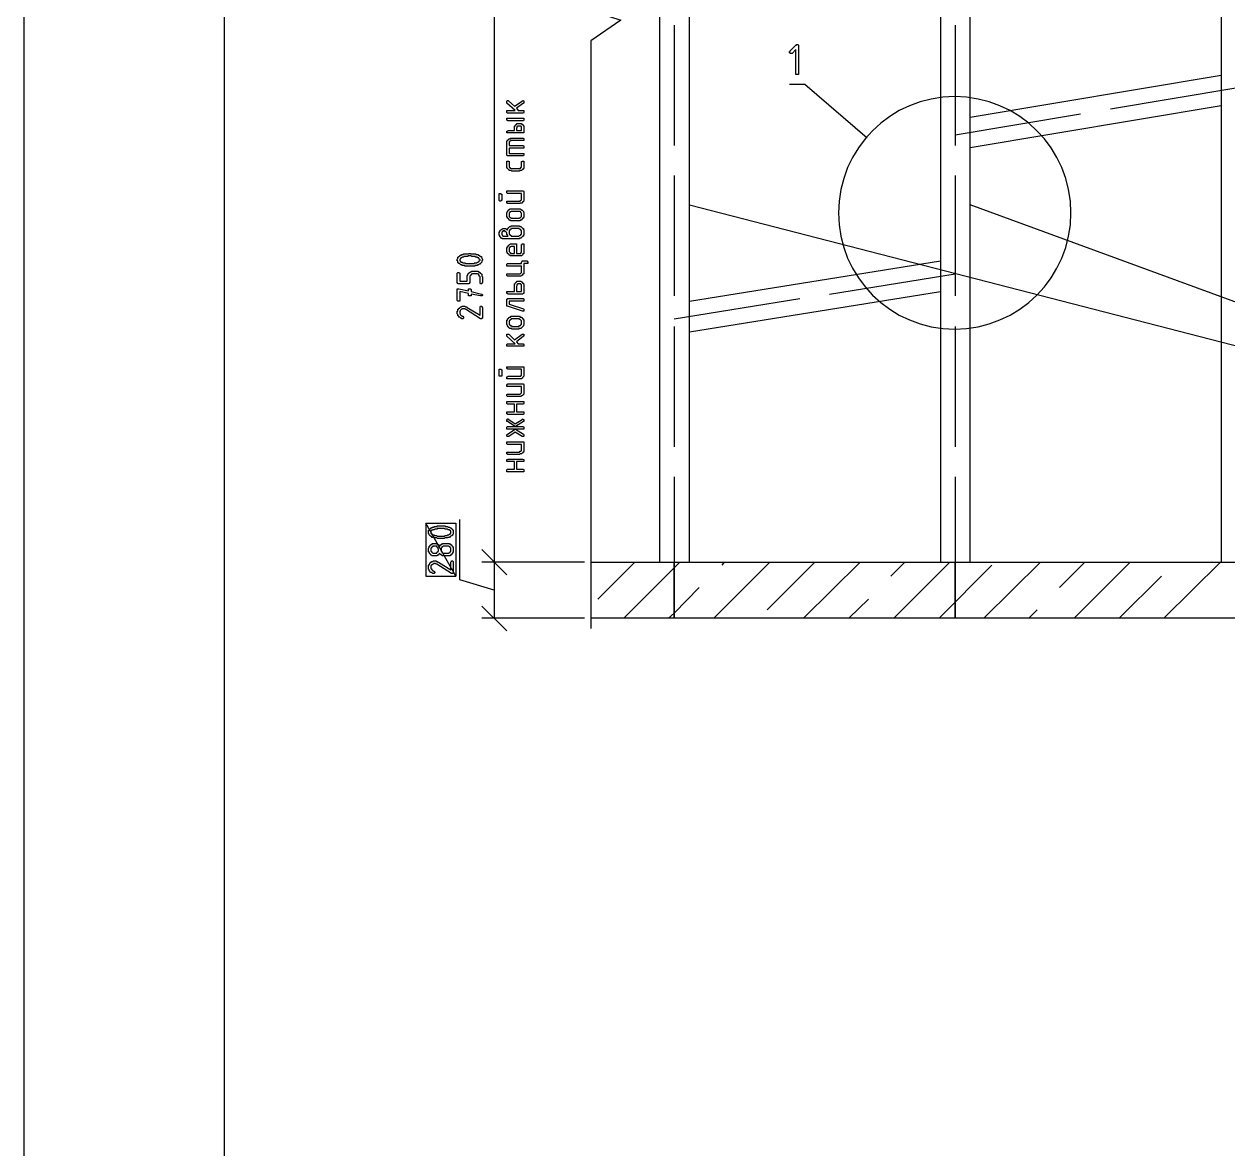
# Model space of a CAD drawing. Header units: millimetres. Extents: x 1 to 1188, y 1 to 840.
# Drawn here: x 0.8 to 120.9, y 210.5 to 322.7 of the extents above; entities that cross this region are included whole.
import ezdxf

# ---------------------------------------------------------------- set-up
doc = ezdxf.new("R2010")
doc.units = ezdxf.units.MM
doc.layers.add('GEOMETRY', color=7, linetype='Continuous')
doc.layers.add('TEXT_OUTLINE', color=7, linetype='Continuous')

msp = doc.modelspace()

# ---------------------------------------------------------------- linework, layer by layer
at = {"layer": 'GEOMETRY'}
for points in [[(1188.16, 0.71), (0.83, 0.71), (0.83, 840.05)], [(57.35, 385.71), (57.35, 327.1), (54.3, 325.06), (60.33, 323.09), (57.35, 321.06), (57.35, 262.45)], [(47.7, 324.11), (47.7, 269.06)], [(65.67, 322.59), (65.67, 310.59)], [(93.67, 322.59), (93.67, 310.59)], [(95.19, 313.44), (120.21, 317.63)], [(84.91, 311.35), (78.68, 316.68), (77.16, 316.68)], [(109.16, 314.27), (121.67, 316.36)], [(95.19, 310.39), (120.21, 314.59)], [(93.67, 311.67), (106.18, 313.76)], [(65.67, 307.6), (65.67, 295.6)], [(93.67, 307.6), (93.67, 295.6)], [(67.19, 304.68), (161.55, 280.36)], [(123.2, 304.68), (161.55, 280.36), (95.19, 304.68)], [(67.19, 295.09), (92.21, 299.09)], [(81.16, 295.79), (93.67, 297.82)], [(65.67, 293.31), (78.18, 295.35)], [(67.19, 292.04), (92.21, 296.04)], [(65.67, 292.55), (65.67, 280.55)], [(93.67, 292.55), (93.67, 280.55)], [(65.67, 277.57), (65.67, 269.06)], [(93.67, 277.57), (93.67, 269.06)], [(47.7, 266.26), (44.27, 267.28), (44.27, 273.31)], [(46.49, 270.33), (48.97, 267.79)], [(48.97, 267.79), (46.49, 270.33)], [(56.71, 269.06), (46.49, 269.06)], [(56.71, 269.06), (46.49, 269.06)], [(47.7, 269.06), (47.7, 263.47)], [(65.67, 269.06), (65.67, 263.47), (57.35, 263.47)], [(57.35, 269.06), (65.67, 269.06)], [(58.05, 265.37), (61.73, 269.06)], [(60.65, 263.47), (66.24, 269.06)], [(93.67, 269.06), (93.67, 263.47), (65.67, 263.47), (65.67, 269.06)], [(65.67, 269.06), (93.67, 269.06)], [(69.6, 263.47), (75.19, 269.06)], [(70.43, 268.74), (70.68, 269.06)], [(74.94, 264.29), (79.7, 269.06)], [(78.56, 263.47), (84.21, 269.06)], [(87.26, 267.66), (88.65, 269.06)], [(87.57, 263.47), (93.16, 269.06)], [(121.67, 269.06), (121.67, 263.47), (93.67, 263.47), (93.67, 269.06)], [(93.67, 269.06), (121.74, 269.06)], [(96.53, 263.47), (102.18, 269.06)], [(104.08, 266.52), (106.62, 269.06)], [(105.54, 263.47), (111.13, 269.06)], [(114.5, 263.47), (120.15, 269.06)], [(92.08, 263.47), (97.35, 268.74)], [(65.09, 263.47), (65.67, 263.98), (68.14, 266.52)], [(110.05, 263.47), (114.24, 267.66)], [(83.07, 263.47), (85.03, 265.37)], [(46.49, 264.68), (48.97, 262.2)], [(101.04, 263.47), (101.86, 264.29)], [(56.71, 263.47), (46.49, 263.47)]]:
    msp.add_lwpolyline(points, dxfattribs=at)
for points in [[(1184.79, 5.66), (20.83, 5.66), (20.83, 836.68), (1184.79, 836.68)], [(64.21, 269.06), (67.19, 269.06), (67.19, 379.1), (64.21, 379.1)], [(92.21, 269.06), (95.19, 269.06), (95.19, 379.1), (92.21, 379.1)], [(120.21, 269.06), (123.2, 269.06), (123.2, 379.1), (120.21, 379.1)], [(77.79, 320.17), (77.41, 319.79), (77.22, 319.79), (77.22, 319.86), (77.16, 319.86), (77.16, 319.98), (77.22, 319.98), (77.22, 320.05), (77.79, 320.62), (77.86, 320.62), (77.86, 320.68), (77.98, 320.68), (78.05, 320.62), (78.05, 317.7), (77.79, 317.7)], [(49.79, 314.08), (48.97, 314.84), (48.97, 315.03), (49.03, 315.09), (49.09, 315.09), (49.16, 315.03), (49.73, 314.52), (50.49, 315.03), (50.55, 315.09), (50.62, 315.09), (50.68, 315.03), (50.68, 314.84), (50.62, 314.84), (49.92, 314.33), (50.11, 314.08), (50.68, 314.08), (50.68, 313.89), (50.62, 313.82), (49.03, 313.82), (48.97, 313.89), (48.97, 314.08)], [(49.09, 313.06), (49.03, 313.06), (49.03, 313.13), (48.97, 313.13), (48.97, 313.32), (50.68, 313.32), (50.68, 313.13), (50.62, 313.06)], [(50.17, 312.81), (50.43, 312.81), (50.43, 312.74), (50.49, 312.74), (50.62, 312.62), (50.62, 312.55), (50.68, 312.55), (50.68, 311.86), (48.97, 311.86), (48.97, 312.05), (49.03, 312.05), (49.09, 312.11), (49.73, 312.11), (49.73, 312.55), (49.79, 312.55), (49.79, 312.62), (49.92, 312.74), (49.98, 312.74), (49.98, 312.81)], [(50.17, 312.55), (50.04, 312.55), (50.04, 312.49), (49.98, 312.49), (49.98, 312.36), (49.92, 312.36), (49.92, 312.11), (50.43, 312.11), (50.43, 312.49), (50.36, 312.49), (50.36, 312.55)], [(48.97, 309.7), (48.97, 311.03), (49.03, 311.09), (49.03, 311.16), (49.09, 311.16), (49.09, 311.22), (49.16, 311.22), (49.16, 311.28), (49.35, 311.28), (49.35, 311.35), (50.62, 311.35), (50.62, 311.28), (50.68, 311.28), (50.68, 311.09), (49.35, 311.09), (49.35, 311.03), (49.28, 311.03), (49.22, 310.97), (49.22, 310.59), (50.62, 310.59), (50.68, 310.52), (50.68, 310.33), (49.22, 310.33), (49.22, 309.82), (50.68, 309.82), (50.68, 309.63), (50.62, 309.57), (49.03, 309.57), (48.97, 309.63)], [(49.47, 308.3), (50.24, 308.3), (50.3, 308.36), (50.36, 308.36), (50.36, 308.43), (50.43, 308.43), (50.43, 309), (50.49, 309), (50.49, 309.06), (50.68, 309.06), (50.68, 308.36), (50.62, 308.3), (50.62, 308.24), (50.55, 308.24), (50.55, 308.17), (50.49, 308.17), (50.43, 308.11), (50.24, 308.11), (50.24, 308.05), (49.47, 308.05), (49.41, 308.11), (49.22, 308.11), (49.22, 308.17), (49.16, 308.17), (49.09, 308.24), (49.03, 308.3), (49.03, 308.36), (48.97, 308.36), (48.97, 309.06), (49.16, 309.06), (49.16, 309), (49.22, 309), (49.22, 308.43), (49.28, 308.43), (49.28, 308.36), (49.35, 308.36), (49.41, 308.3)], [(48.46, 305.7), (48.46, 305.13), (48.39, 305.13), (48.39, 305.06), (48.27, 305.06), (48.2, 305.13), (48.2, 305.82), (48.39, 305.82), (48.39, 305.76), (48.46, 305.76)], [(49.09, 306.08), (50.62, 306.08), (50.68, 306.01), (50.68, 305.13), (50.62, 305.06), (50.62, 305), (50.55, 305), (50.55, 304.93), (50.49, 304.93), (50.49, 304.87), (50.3, 304.87), (50.3, 304.81), (49.03, 304.81), (49.03, 304.87), (48.97, 304.87), (48.97, 305.06), (50.3, 305.06), (50.3, 305.13), (50.36, 305.13), (50.43, 305.19), (50.43, 305.82), (49.03, 305.82), (48.97, 305.89), (48.97, 306.08)], [(50.04, 303.09), (49.35, 303.09), (49.35, 303.16), (49.22, 303.16), (49.22, 303.22), (49.16, 303.22), (49.16, 303.28), (49.09, 303.28), (49.09, 303.35), (49.03, 303.35), (49.03, 303.47), (48.97, 303.47), (48.97, 303.92), (49.03, 303.98), (49.03, 304.04), (49.22, 304.24), (49.28, 304.24), (49.28, 304.3), (50.3, 304.3), (50.36, 304.24), (50.43, 304.24), (50.43, 304.17), (50.49, 304.17), (50.62, 304.04), (50.62, 303.98), (50.68, 303.92), (50.68, 303.47), (50.62, 303.47), (50.62, 303.35), (50.55, 303.35), (50.55, 303.28), (50.49, 303.28), (50.49, 303.22), (50.43, 303.22), (50.43, 303.16), (50.3, 303.16), (50.3, 303.09)], [(50.04, 304.04), (49.41, 304.04), (49.35, 303.98), (49.28, 303.98), (49.28, 303.92), (49.22, 303.85), (49.22, 303.54), (49.28, 303.47), (49.28, 303.41), (49.35, 303.41), (49.41, 303.35), (50.24, 303.35), (50.3, 303.41), (50.36, 303.41), (50.36, 303.47), (50.43, 303.54), (50.43, 303.85), (50.36, 303.92), (50.36, 303.98), (50.3, 303.98), (50.3, 304.04)], [(49.03, 302.2), (49.03, 302.33), (49.09, 302.33), (49.09, 302.39), (49.16, 302.39), (49.16, 302.46), (49.22, 302.46), (49.28, 302.52), (49.41, 302.52), (49.41, 302.58), (50.24, 302.58), (50.24, 302.52), (50.36, 302.52), (50.49, 302.39), (50.55, 302.39), (50.55, 302.33), (50.62, 302.33), (50.62, 302.2), (50.68, 302.2), (50.68, 301.7), (50.62, 301.7), (50.62, 301.57), (50.55, 301.57), (50.55, 301.51), (50.49, 301.51), (50.36, 301.38), (50.24, 301.38), (50.24, 301.31), (48.52, 301.31), (48.52, 301.38), (48.39, 301.38), (48.39, 301.44), (48.33, 301.44), (48.33, 301.51), (48.27, 301.51), (48.27, 301.63), (48.2, 301.63), (48.2, 302.01), (48.27, 302.01), (48.27, 302.08), (48.33, 302.14), (48.33, 302.2), (48.39, 302.2), (48.46, 302.27), (48.52, 302.27), (48.58, 302.33), (48.84, 302.33), (48.9, 302.27), (48.97, 302.27), (48.97, 302.2)], [(49.09, 301.57), (49.03, 301.63), (49.03, 301.7), (48.97, 301.7), (48.97, 301.89), (48.9, 301.95), (48.9, 302.01), (48.84, 302.01), (48.78, 302.08), (48.58, 302.08), (48.58, 302.01), (48.52, 302.01), (48.52, 301.95), (48.46, 301.95), (48.46, 301.7), (48.52, 301.7), (48.52, 301.63), (48.58, 301.63), (48.58, 301.57)], [(50.04, 302.33), (49.47, 302.33), (49.41, 302.27), (49.35, 302.27), (49.28, 302.2), (49.28, 302.14), (49.22, 302.14), (49.22, 301.76), (49.28, 301.76), (49.28, 301.7), (49.35, 301.63), (49.41, 301.63), (49.41, 301.57), (50.17, 301.57), (50.24, 301.63), (50.3, 301.63), (50.36, 301.7), (50.36, 301.76), (50.43, 301.76), (50.43, 302.14), (50.36, 302.14), (50.36, 302.2), (50.3, 302.27), (50.24, 302.27), (50.17, 302.33)], [(49.92, 299.85), (50.36, 299.85), (50.36, 299.92), (50.43, 299.92), (50.43, 300.74), (50.49, 300.74), (50.49, 300.81), (50.68, 300.81), (50.68, 299.85), (50.55, 299.73), (50.55, 299.66), (50.49, 299.66), (50.43, 299.6), (49.35, 299.6), (49.28, 299.66), (49.22, 299.66), (49.22, 299.73), (49.16, 299.73), (49.03, 299.85), (49.03, 299.92), (48.97, 299.98), (48.97, 300.43), (49.03, 300.43), (49.03, 300.55), (49.09, 300.55), (49.09, 300.62), (49.16, 300.62), (49.16, 300.68), (49.22, 300.74), (49.28, 300.74), (49.35, 300.81), (49.92, 300.81)], [(49.22, 300.17), (49.22, 300.04), (49.28, 299.98), (49.28, 299.92), (49.35, 299.92), (49.35, 299.85), (49.73, 299.85), (49.73, 300.55), (49.41, 300.55), (49.35, 300.49), (49.28, 300.49), (49.28, 300.43), (49.22, 300.36)], [(45.28, 299.85), (45.35, 299.85), (45.35, 299.79), (45.85, 299.79), (45.92, 299.73), (46.11, 299.73), (46.11, 299.66), (46.23, 299.66), (46.23, 299.6), (46.3, 299.6), (46.36, 299.54), (46.43, 299.54), (46.43, 299.47), (46.49, 299.41), (46.49, 299.35), (46.55, 299.28), (46.55, 299.16), (46.49, 299.09), (46.49, 298.97), (46.36, 298.84), (46.3, 298.84), (46.3, 298.78), (46.23, 298.78), (46.17, 298.71), (46.04, 298.71), (46.04, 298.65), (45.79, 298.65), (45.79, 298.58), (44.78, 298.58), (44.78, 298.65), (44.52, 298.65), (44.52, 298.71), (44.39, 298.71), (44.33, 298.78), (44.27, 298.78), (44.27, 298.84), (44.2, 298.84), (44.08, 298.97), (44.08, 299.09), (44.01, 299.09), (44.01, 299.28), (44.08, 299.35), (44.08, 299.47), (44.14, 299.47), (44.14, 299.54), (44.2, 299.54), (44.27, 299.6), (44.33, 299.6), (44.33, 299.66), (44.46, 299.66), (44.46, 299.73), (44.65, 299.73), (44.65, 299.79), (45.16, 299.79), (45.22, 299.85)], [(45.28, 299.6), (45.09, 299.6), (45.09, 299.54), (44.71, 299.54), (44.65, 299.47), (44.52, 299.47), (44.46, 299.41), (44.39, 299.41), (44.39, 299.35), (44.33, 299.35), (44.33, 299.28), (44.27, 299.28), (44.27, 299.09), (44.33, 299.09), (44.33, 299.03), (44.39, 299.03), (44.39, 298.97), (44.52, 298.97), (44.58, 298.9), (44.78, 298.9), (44.84, 298.84), (45.73, 298.84), (45.79, 298.9), (45.98, 298.9), (46.04, 298.97), (46.11, 298.97), (46.17, 299.03), (46.23, 299.03), (46.23, 299.09), (46.3, 299.16), (46.3, 299.22), (46.23, 299.28), (46.23, 299.35), (46.17, 299.35), (46.17, 299.41), (46.04, 299.41), (46.04, 299.47), (45.85, 299.47), (45.85, 299.54), (45.47, 299.54), (45.41, 299.6)], [(50.43, 298.97), (50.49, 299.03), (50.49, 299.09), (51, 299.09), (51, 299.03), (51.06, 299.03), (51.06, 298.84), (50.68, 298.84), (50.68, 297.82), (50.62, 297.82), (50.62, 297.76), (50.55, 297.76), (50.55, 297.69), (50.49, 297.69), (50.49, 297.63), (50.43, 297.63), (50.36, 297.57), (49.03, 297.57), (48.97, 297.63), (48.97, 297.82), (50.3, 297.82), (50.36, 297.89), (50.43, 297.95), (50.43, 298.58), (48.97, 298.58), (48.97, 298.78), (49.03, 298.84), (50.43, 298.84)], [(45.16, 296.81), (44.08, 296.81), (44.08, 296.87), (44.01, 296.87), (44.01, 297.89), (44.08, 297.95), (44.2, 297.95), (44.27, 297.89), (44.27, 297.06), (45.03, 297.06), (45.03, 297.63), (45.09, 297.69), (45.09, 297.76), (45.16, 297.82), (45.16, 297.89), (45.22, 297.89), (45.22, 297.95), (45.28, 297.95), (45.35, 298.01), (45.41, 298.01), (45.47, 298.08), (46.11, 298.08), (46.11, 298.01), (46.23, 298.01), (46.23, 297.95), (46.3, 297.95), (46.3, 297.89), (46.36, 297.89), (46.43, 297.82), (46.43, 297.76), (46.49, 297.76), (46.49, 297.57), (46.55, 297.5), (46.55, 296.93), (46.49, 296.87), (46.49, 296.81), (46.36, 296.81), (46.3, 296.87), (46.3, 297.5), (46.23, 297.57), (46.23, 297.63), (46.17, 297.69), (46.17, 297.76), (46.11, 297.76), (46.04, 297.82), (45.54, 297.82), (45.47, 297.76), (45.41, 297.76), (45.41, 297.69), (45.35, 297.69), (45.35, 297.63), (45.28, 297.57), (45.28, 296.87), (45.22, 296.87), (45.22, 296.81)], [(50.17, 297.06), (50.36, 297.06), (50.43, 297), (50.49, 297), (50.49, 296.93), (50.55, 296.93), (50.55, 296.87), (50.62, 296.87), (50.62, 296.81), (50.68, 296.74), (50.68, 295.85), (50.62, 295.85), (50.55, 295.79), (49.09, 295.79), (49.03, 295.85), (48.97, 295.85), (48.97, 296.04), (49.73, 296.04), (49.73, 296.81), (49.79, 296.81), (49.79, 296.87), (49.92, 297), (49.98, 297), (49.98, 297.06)], [(50.17, 296.81), (50.04, 296.81), (50.04, 296.74), (49.98, 296.74), (49.98, 296.62), (49.92, 296.55), (49.92, 296.04), (50.43, 296.04), (50.43, 296.74), (50.36, 296.74), (50.36, 296.81)], [(45.41, 295.79), (45.41, 295.6), (45.16, 295.6), (45.16, 295.85), (44.27, 296.04), (44.27, 295.09), (44.08, 295.09), (44.01, 295.16), (44.01, 296.3), (44.2, 296.3), (45.16, 296.11), (45.16, 296.3), (45.35, 296.3), (45.41, 296.23), (45.41, 296.04), (46.43, 295.79), (46.49, 295.79), (46.55, 295.73), (46.55, 295.66), (46.49, 295.6), (46.36, 295.6)], [(48.97, 294.71), (48.97, 295.28), (49.03, 295.28), (49.03, 295.35), (50.62, 295.35), (50.62, 295.28), (50.68, 295.28), (50.68, 295.09), (49.22, 295.09), (49.22, 294.77), (50.62, 294.33), (50.62, 294.27), (50.68, 294.27), (50.68, 294.08), (50.55, 294.08), (49.03, 294.58), (48.97, 294.58)], [(44.01, 293.95), (44.01, 294.08), (44.08, 294.08), (44.08, 294.27), (44.14, 294.27), (44.14, 294.33), (44.2, 294.33), (44.2, 294.39), (44.27, 294.39), (44.27, 294.46), (44.33, 294.46), (44.39, 294.52), (44.46, 294.52), (44.52, 294.58), (44.78, 294.58), (44.84, 294.52), (44.97, 294.52), (44.97, 294.46), (45.03, 294.46), (46.3, 293.69), (46.3, 294.52), (46.36, 294.58), (46.49, 294.58), (46.49, 294.52), (46.55, 294.46), (46.55, 293.38), (46.49, 293.38), (46.49, 293.31), (46.36, 293.31), (44.84, 294.27), (44.78, 294.27), (44.78, 294.33), (44.52, 294.33), (44.52, 294.27), (44.46, 294.27), (44.33, 294.14), (44.33, 294.08), (44.27, 294.08), (44.27, 293.88), (44.33, 293.82), (44.33, 293.76), (44.46, 293.63), (44.52, 293.63), (44.52, 293.57), (44.58, 293.57), (44.65, 293.5), (44.65, 293.38), (44.58, 293.31), (44.46, 293.31), (44.46, 293.38), (44.39, 293.38), (44.33, 293.44), (44.27, 293.44), (44.27, 293.5), (44.2, 293.5), (44.2, 293.57), (44.14, 293.57), (44.14, 293.63), (44.08, 293.63), (44.08, 293.76), (44.01, 293.82)], [(50.04, 292.3), (49.47, 292.3), (49.47, 292.36), (49.28, 292.36), (49.22, 292.43), (49.03, 292.62), (49.03, 292.68), (48.97, 292.74), (48.97, 293.19), (49.03, 293.19), (49.03, 293.31), (49.09, 293.31), (49.09, 293.38), (49.16, 293.38), (49.16, 293.44), (49.22, 293.44), (49.22, 293.5), (49.35, 293.5), (49.41, 293.57), (50.24, 293.57), (50.3, 293.5), (50.43, 293.5), (50.43, 293.44), (50.49, 293.44), (50.49, 293.38), (50.55, 293.38), (50.55, 293.31), (50.62, 293.31), (50.62, 293.19), (50.68, 293.19), (50.68, 292.74), (50.62, 292.68), (50.62, 292.62), (50.43, 292.43), (50.36, 292.36), (50.17, 292.36), (50.17, 292.3)], [(50.04, 293.31), (49.41, 293.31), (49.41, 293.25), (49.35, 293.25), (49.28, 293.19), (49.28, 293.12), (49.22, 293.12), (49.22, 292.74), (49.28, 292.74), (49.28, 292.68), (49.35, 292.68), (49.35, 292.62), (49.47, 292.62), (49.47, 292.55), (50.17, 292.55), (50.17, 292.62), (50.3, 292.62), (50.3, 292.68), (50.36, 292.68), (50.36, 292.74), (50.43, 292.74), (50.43, 293.12), (50.3, 293.25), (50.24, 293.25), (50.24, 293.31)], [(49.79, 290.84), (48.97, 291.6), (48.97, 291.79), (49.16, 291.79), (49.73, 291.22), (50.49, 291.79), (50.68, 291.79), (50.68, 291.6), (50.62, 291.6), (49.92, 291.03), (50.11, 290.84), (50.62, 290.84), (50.62, 290.77), (50.68, 290.77), (50.68, 290.58), (48.97, 290.58), (48.97, 290.77), (49.03, 290.84)], [(48.46, 288.17), (48.46, 287.6), (48.2, 287.6), (48.2, 288.3), (48.39, 288.3), (48.46, 288.23)], [(49.09, 288.55), (50.68, 288.55), (50.68, 287.6), (50.55, 287.47), (50.55, 287.41), (50.49, 287.41), (50.43, 287.34), (48.97, 287.34), (48.97, 287.53), (49.03, 287.53), (49.09, 287.6), (50.36, 287.6), (50.36, 287.66), (50.43, 287.66), (50.43, 288.3), (49.03, 288.3), (49.03, 288.36), (48.97, 288.36), (48.97, 288.55)], [(49.09, 286.84), (50.62, 286.84), (50.62, 286.77), (50.68, 286.77), (50.68, 285.82), (50.62, 285.82), (50.62, 285.76), (50.55, 285.69), (50.49, 285.69), (50.49, 285.63), (50.43, 285.63), (50.36, 285.57), (49.03, 285.57), (48.97, 285.63), (48.97, 285.76), (49.03, 285.82), (50.3, 285.82), (50.36, 285.88), (50.43, 285.95), (50.43, 286.58), (48.97, 286.58), (48.97, 286.77), (49.03, 286.77), (49.03, 286.84)], [(49.92, 284.04), (50.68, 284.04), (50.68, 283.85), (50.62, 283.85), (50.62, 283.79), (49.03, 283.79), (49.03, 283.85), (48.97, 283.85), (48.97, 284.04), (49.73, 284.04), (49.73, 284.8), (49.03, 284.8), (48.97, 284.87), (48.97, 285.06), (50.68, 285.06), (50.68, 284.87), (50.62, 284.8), (49.92, 284.8)], [(49.85, 282.33), (50.62, 281.82), (50.68, 281.76), (50.68, 281.63), (50.62, 281.57), (50.49, 281.57), (49.79, 282.01), (49.16, 281.57), (49.03, 281.57), (48.97, 281.63), (48.97, 281.76), (49.03, 281.82), (49.79, 282.33), (48.97, 282.33), (48.97, 282.52), (49.03, 282.58), (49.79, 282.58), (49.03, 283.09), (48.97, 283.09), (48.97, 283.28), (49.03, 283.28), (49.03, 283.34), (49.09, 283.34), (49.09, 283.28), (49.16, 283.28), (49.79, 282.84), (50.49, 283.28), (50.55, 283.28), (50.55, 283.34), (50.62, 283.28), (50.68, 283.28), (50.68, 283.09), (50.62, 283.09), (49.85, 282.58), (50.62, 282.58), (50.68, 282.52), (50.68, 282.33)], [(49.09, 281.06), (50.68, 281.06), (50.68, 280.11), (50.62, 280.04), (50.62, 279.98), (50.55, 279.98), (50.55, 279.92), (50.49, 279.92), (50.43, 279.85), (50.3, 279.85), (50.24, 279.79), (49.03, 279.79), (49.03, 279.85), (48.97, 279.85), (48.97, 280.04), (50.24, 280.04), (50.3, 280.11), (50.36, 280.11), (50.36, 280.17), (50.43, 280.17), (50.43, 280.8), (49.03, 280.8), (48.97, 280.87), (48.97, 281.06)], [(49.92, 278.33), (50.62, 278.33), (50.68, 278.26), (50.68, 278.07), (48.97, 278.07), (48.97, 278.26), (49.03, 278.33), (49.73, 278.33), (49.73, 279.09), (48.97, 279.09), (48.97, 279.28), (49.03, 279.28), (49.09, 279.34), (50.55, 279.34), (50.62, 279.28), (50.68, 279.28), (50.68, 279.09), (49.92, 279.09)], [(40.9, 267.66), (43.89, 267.66), (40.9, 272.93)], [(43.89, 267.66), (40.9, 272.93), (43.89, 272.93)], [(42.43, 272.68), (42.81, 272.68), (42.81, 272.61), (43.06, 272.61), (43.12, 272.55), (43.25, 272.55), (43.31, 272.49), (43.38, 272.49), (43.44, 272.42), (43.5, 272.42), (43.5, 272.36), (43.57, 272.36), (43.57, 272.29), (43.63, 272.23), (43.63, 271.85), (43.57, 271.79), (43.57, 271.72), (43.5, 271.72), (43.44, 271.66), (43.38, 271.66), (43.38, 271.6), (43.31, 271.6), (43.25, 271.53), (43.12, 271.53), (43.06, 271.47), (42.81, 271.47), (42.74, 271.41), (42.04, 271.41), (41.98, 271.47), (41.73, 271.47), (41.73, 271.53), (41.54, 271.53), (41.47, 271.6), (41.41, 271.6), (41.41, 271.66), (41.35, 271.66), (41.28, 271.72), (41.22, 271.79), (41.22, 271.85), (41.16, 271.91), (41.16, 272.23), (41.22, 272.23), (41.22, 272.29), (41.35, 272.42), (41.41, 272.42), (41.41, 272.49), (41.54, 272.49), (41.54, 272.55), (41.73, 272.55), (41.73, 272.61), (42.04, 272.61), (42.04, 272.68)], [(42.43, 272.42), (42.04, 272.42), (42.04, 272.36), (41.79, 272.36), (41.73, 272.29), (41.6, 272.29), (41.54, 272.23), (41.47, 272.23), (41.47, 272.17), (41.41, 272.17), (41.41, 271.91), (41.47, 271.91), (41.47, 271.85), (41.54, 271.85), (41.6, 271.79), (41.73, 271.79), (41.73, 271.72), (41.98, 271.72), (42.04, 271.66), (42.74, 271.66), (42.81, 271.72), (43.06, 271.72), (43.06, 271.79), (43.19, 271.79), (43.25, 271.85), (43.31, 271.85), (43.31, 271.91), (43.38, 271.91), (43.38, 272.17), (43.31, 272.17), (43.31, 272.23), (43.25, 272.23), (43.25, 272.29), (43.12, 272.29), (43.06, 272.36), (42.81, 272.36), (42.74, 272.42)], [(43.63, 270.26), (43.63, 270.01), (43.57, 270.01), (43.57, 269.95), (43.38, 269.76), (43.31, 269.76), (43.31, 269.69), (42.55, 269.69), (42.49, 269.76), (42.43, 269.76), (42.43, 269.82), (42.36, 269.82), (42.3, 269.88), (42.3, 269.95), (42.17, 269.82), (42.17, 269.76), (42.04, 269.76), (42.04, 269.69), (41.54, 269.69), (41.47, 269.76), (41.41, 269.76), (41.41, 269.82), (41.35, 269.82), (41.28, 269.88), (41.28, 269.95), (41.22, 269.95), (41.22, 270.07), (41.16, 270.07), (41.16, 270.45), (41.22, 270.52), (41.22, 270.64), (41.28, 270.64), (41.28, 270.71), (41.35, 270.71), (41.35, 270.77), (41.41, 270.77), (41.41, 270.83), (41.54, 270.83), (41.54, 270.9), (41.98, 270.9), (42.04, 270.83), (42.11, 270.83), (42.17, 270.77), (42.23, 270.77), (42.23, 270.71), (42.3, 270.71), (42.3, 270.64), (42.3, 270.71), (42.36, 270.71), (42.36, 270.77), (42.43, 270.83), (42.49, 270.83), (42.55, 270.9), (43.25, 270.9), (43.31, 270.83), (43.38, 270.83), (43.44, 270.77), (43.44, 270.71), (43.5, 270.71), (43.57, 270.64), (43.57, 270.58), (43.63, 270.58)], [(42.17, 270.26), (42.17, 270.39), (42.11, 270.39), (42.11, 270.52), (42.04, 270.52), (42.04, 270.58), (41.98, 270.58), (41.98, 270.64), (41.6, 270.64), (41.6, 270.58), (41.54, 270.58), (41.47, 270.52), (41.47, 270.45), (41.41, 270.45), (41.41, 270.14), (41.47, 270.14), (41.47, 270.07), (41.54, 270.01), (41.6, 269.95), (41.98, 269.95), (41.98, 270.01), (42.04, 270.01), (42.04, 270.07), (42.11, 270.07), (42.11, 270.14), (42.17, 270.2)], [(43.38, 270.26), (43.38, 270.45), (43.31, 270.52), (43.31, 270.58), (43.25, 270.58), (43.19, 270.64), (42.62, 270.64), (42.55, 270.58), (42.49, 270.58), (42.49, 270.52), (42.43, 270.45), (42.43, 270.14), (42.49, 270.07), (42.49, 270.01), (42.55, 270.01), (42.55, 269.95), (43.19, 269.95), (43.25, 270.01), (43.31, 270.01), (43.31, 270.07), (43.38, 270.14)], [(41.16, 268.55), (41.16, 268.74), (41.22, 268.74), (41.22, 268.87), (41.28, 268.87), (41.28, 268.93), (41.41, 269.06), (41.47, 269.06), (41.47, 269.12), (41.6, 269.12), (41.66, 269.18), (41.92, 269.18), (41.92, 269.12), (42.04, 269.12), (42.11, 269.06), (42.17, 269.06), (43.38, 268.29), (43.38, 269.06), (43.44, 269.12), (43.44, 269.18), (43.57, 269.18), (43.63, 269.12), (43.63, 267.91), (43.44, 267.91), (41.98, 268.87), (41.92, 268.87), (41.85, 268.93), (41.66, 268.93), (41.66, 268.87), (41.6, 268.87), (41.54, 268.8), (41.47, 268.8), (41.47, 268.74), (41.41, 268.68), (41.41, 268.42), (41.47, 268.42), (41.47, 268.36), (41.54, 268.29), (41.54, 268.23), (41.6, 268.23), (41.66, 268.17), (41.73, 268.17), (41.73, 268.1), (41.79, 268.1), (41.79, 267.98), (41.73, 267.91), (41.6, 267.91), (41.54, 267.98), (41.47, 267.98), (41.47, 268.04), (41.41, 268.04), (41.22, 268.23), (41.22, 268.29), (41.16, 268.36)]]:
    msp.add_lwpolyline(points, close=True, dxfattribs=at)
at = {"layer": 'TEXT_OUTLINE'}
for points in [[(93.64, 315.48), (92.45, 315.42), (91.3, 315.24), (90.19, 314.95), (89.13, 314.56), (88.11, 314.08), (87.16, 313.5), (86.27, 312.83), (85.44, 312.08), (84.7, 311.26), (84.03, 310.37), (83.45, 309.41), (82.96, 308.4), (82.57, 307.33), (82.28, 306.22), (82.11, 305.07), (82.05, 303.89)], [(105.23, 303.89), (105.17, 305.07), (104.99, 306.22), (104.71, 307.33), (104.32, 308.4), (103.83, 309.41), (103.25, 310.37), (102.58, 311.26), (101.83, 312.08), (101.01, 312.83), (100.12, 313.5), (99.16, 314.08), (98.15, 314.56), (97.08, 314.95), (95.97, 315.24), (94.82, 315.42), (93.64, 315.48)], [(82.05, 303.89), (82.11, 302.7), (82.28, 301.55), (82.57, 300.44), (82.96, 299.38), (83.45, 298.36), (84.03, 297.41), (84.7, 296.51), (85.44, 295.69), (86.27, 294.94), (87.16, 294.28), (88.11, 293.7), (89.13, 293.21), (90.19, 292.82), (91.3, 292.53), (92.45, 292.36), (93.64, 292.3)], [(93.64, 292.3), (94.82, 292.36), (95.97, 292.53), (97.08, 292.82), (98.15, 293.21), (99.16, 293.7), (100.12, 294.28), (101.01, 294.94), (101.83, 295.69), (102.58, 296.51), (103.25, 297.41), (103.83, 298.36), (104.32, 299.38), (104.71, 300.44), (104.99, 301.55), (105.17, 302.7), (105.23, 303.89)]]:
    msp.add_lwpolyline(points, dxfattribs=at)

doc.saveas('drawing.dxf')
